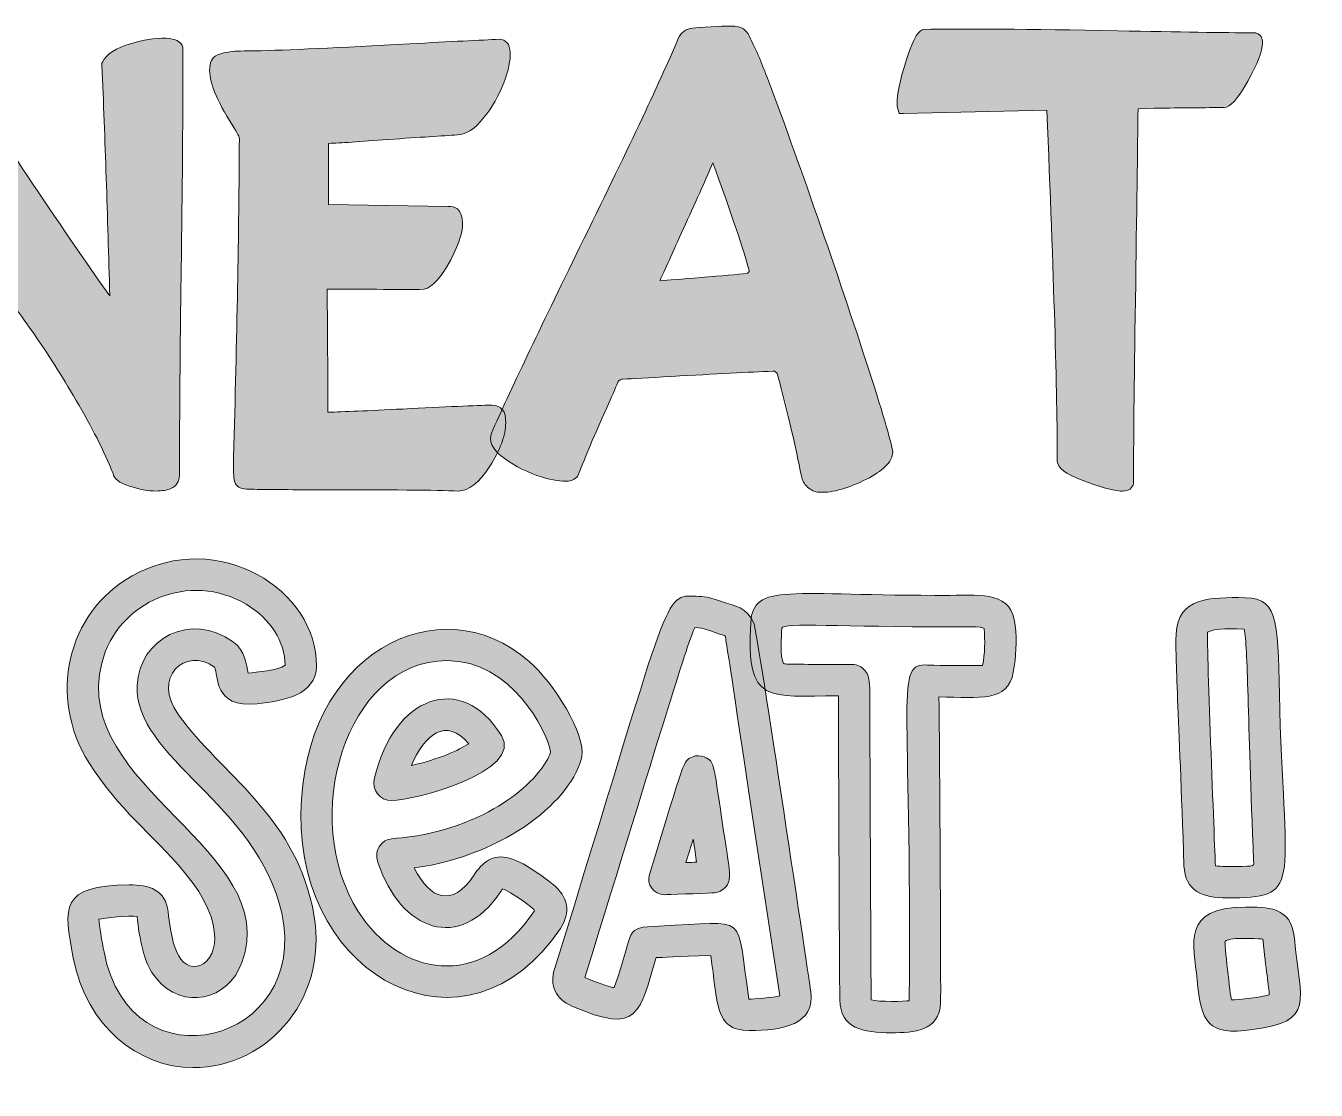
# Model space of a CAD drawing. Header units: inches. Extents: x 109 to 970, y -981 to -100.
# Drawn here: x 715.5 to 962.8, y -981.2 to -777.1 of the extents above; entities that cross this region are included whole.
import ezdxf

# ---------------------------------------------------------------- set-up
doc = ezdxf.new("R2010")
doc.units = ezdxf.units.IN
doc.header["$MEASUREMENT"] = 0
doc.layers.add('Layer 1', color=7, linetype='Continuous')

# ---------------------------------------------------------------- blocks, each defined once
blk = doc.blocks.new('block 3')
at = {"layer": 'Layer 1', "true_color": 0xffffff}
h = blk.add_hatch(color=7, dxfattribs=at)
h.dxf.hatch_style = 2
edge = h.paths.add_edge_path()
edge.add_spline(control_points=[(770.43, -945.95), (774.24, -963.06), (762.16, -976.83), (747.54, -976.83), (737.14, -976.83), (727.09, -968.94), (724.61, -955.76), (722.78, -946.05), (721.98, -941.96), (735.32, -941.79), (739.14, -941.74), (742.32, -942.78), (742.8, -946.98), (743.22, -950.73), (744.06, -958.12), (748.37, -957.38), (752.03, -956.75), (754.44, -949.56), (745.96, -939.43), (739.47, -931.67), (733.48, -927.65), (727.61, -918.35), (719.75, -905.88), (723.3, -889.63), (735.92, -882.56), (752.5, -873.28), (771.44, -885.4), (771.22, -899.91), (771.13, -905.46), (764.81, -906.55), (759.84, -907.08), (751.34, -907.98), (752.5, -901.54), (751.7, -900.08), (746.03, -896.01), (739.59, -902.08), (744.78, -909.22), (753.29, -920.9), (766.44, -928.01), (770.43, -945.95)], knot_values=[0, 0, 0, 0, 1, 1, 1, 2, 2, 2, 3, 3, 3, 4, 4, 4, 5, 5, 5, 6, 6, 6, 7, 7, 7, 8, 8, 8, 9, 9, 9, 10, 10, 10, 11, 11, 11, 12, 12, 12, 13, 13, 13, 13], degree=3, periodic=1)
edge = h.paths.add_edge_path()
edge.add_spline(control_points=[(764.56, -947.25), (759.88, -926.23), (736.28, -917.51), (736.85, -903.56), (737.21, -894.65), (747.14, -889.32), (755.29, -895.25), (757.63, -896.95), (757.78, -899.68), (758.1, -901.22), (759.64, -901.03), (763.98, -900.72), (765.2, -899.7), (765.22, -895.25), (762.37, -890.78), (757.73, -888.01), (747.08, -881.66), (733.13, -887.22), (730.06, -899.31), (724.05, -922.95), (764.82, -935.19), (756.94, -956.65), (754.25, -963.98), (745.62, -965.91), (740.54, -959.77), (738.06, -956.77), (737.32, -952.06), (736.84, -947.84), (735.37, -947.67), (730.47, -948.13), (729.54, -948.38), (729.52, -949.54), (730.15, -952.69), (730.52, -954.65), (735.51, -981.16), (770.09, -972.13), (764.56, -947.25)], knot_values=[0, 0, 0, 0, 1, 1, 1, 2, 2, 2, 3, 3, 3, 4, 4, 4, 5, 5, 5, 6, 6, 6, 7, 7, 7, 8, 8, 8, 9, 9, 9, 10, 10, 10, 11, 11, 11, 12, 12, 12, 12], degree=3, periodic=1)
h = blk.add_hatch(color=7, dxfattribs=at)
h.dxf.hatch_style = 2
edge = h.paths.add_edge_path()
edge.add_spline(control_points=[(789.94, -938.56), (792.97, -944.6), (797.23, -946.15), (801.29, -940.07), (803.04, -937.43), (804.91, -935.83), (808.2, -936.67), (811.27, -937.45), (816.5, -941.67), (816.55, -941.71), (819.45, -944.08), (819.97, -947.15), (817.97, -950.13), (800.04, -976.85), (767.67, -959.81), (768.25, -928.15), (768.43, -897.7), (794.65, -883.83), (811.99, -898.99), (816.7, -903.09), (822.89, -913.01), (822.03, -917.24), (820.43, -925.09), (807.89, -936.04), (789.94, -938.56)], knot_values=[0, 0, 0, 0, 1, 1, 1, 2, 2, 2, 3, 3, 3, 4, 4, 4, 5, 5, 5, 6, 6, 6, 7, 7, 7, 8, 8, 8, 8], degree=3, periodic=1)
edge = h.paths.add_edge_path()
edge.add_spline(control_points=[(816.07, -916.3), (815.36, -912.24), (808.54, -898.81), (796.21, -898.81), (776.69, -898.81), (767.92, -929.24), (779.21, -946.88), (787.07, -959.16), (802.46, -962.46), (812.97, -946.78), (813.26, -946.36), (808.09, -942.99), (806.87, -942.55), (806.74, -942.72), (806.6, -942.95), (806.48, -943.12), (798.79, -954.76), (787.31, -950.72), (783, -937.42), (782.86, -936.99), (782.43, -935.66), (783.31, -934.36), (784.55, -932.52), (786.01, -933.16), (790.5, -932.39), (799.58, -930.83), (805.71, -927.25), (809.26, -924.53), (813.81, -921.04), (815.64, -917.83), (816.07, -916.3)], knot_values=[0, 0, 0, 0, 1, 1, 1, 2, 2, 2, 3, 3, 3, 4, 4, 4, 5, 5, 5, 6, 6, 6, 7, 7, 7, 8, 8, 8, 9, 9, 9, 10, 10, 10, 10], degree=3, periodic=1)
edge = h.paths.add_edge_path()
edge.add_spline(control_points=[(806.66, -913.17), (810.99, -920.09), (789.94, -925.62), (785.6, -925.62), (783.42, -925.62), (781.75, -923.74), (782.34, -921.28), (786.02, -905.73), (798.85, -900.71), (806.66, -913.17)], knot_values=[0, 0, 0, 0, 1, 1, 1, 2, 2, 2, 3, 3, 3, 3], degree=3, periodic=1)
edge = h.paths.add_edge_path()
edge.add_spline(control_points=[(800.39, -914.75), (796.07, -909.53), (791.86, -913.08), (789.41, -918.91), (794.68, -917.75), (798.55, -915.95), (800.39, -914.75)], knot_values=[0, 0, 0, 0, 1, 1, 1, 2, 2, 2, 2], degree=3, periodic=1)
h = blk.add_hatch(color=7, dxfattribs=at)
h.dxf.hatch_style = 2
edge = h.paths.add_edge_path()
edge.add_spline(control_points=[(904.73, -901.05), (903.66, -906.77), (898.46, -905.92), (890.48, -905.76), (890.71, -924.23), (890.86, -963.01), (890.8, -964.42), (890.56, -969.85), (885.66, -970.14), (881.37, -970.14), (875.87, -970.14), (871.6, -969.35), (871.49, -963.79), (871.42, -960.13), (871.22, -910.01), (871.22, -905.55), (857.9, -905.54), (853.42, -907.5), (854.43, -891.53), (854.92, -883.77), (861.53, -886.41), (892.55, -886.31), (899.06, -886.29), (904.45, -885.6), (905.1, -892.05), (905.41, -895.06), (905.28, -898.09), (904.73, -901.05)], knot_values=[0, 0, 0, 0, 1, 1, 1, 2, 2, 2, 3, 3, 3, 4, 4, 4, 5, 5, 5, 6, 6, 6, 7, 7, 7, 8, 8, 8, 9, 9, 9, 9], degree=3, periodic=1)
edge = h.paths.add_edge_path()
edge.add_spline(control_points=[(899.12, -892.65), (899.08, -892.22), (894.88, -892.32), (892.57, -892.33), (872.14, -892.39), (860.46, -891.44), (860.38, -892.61), (860.28, -894.14), (859.98, -898.05), (860.72, -899.4), (861.53, -899.54), (864.04, -899.53), (873.52, -899.54), (874.53, -899.53), (875.38, -899.77), (876.11, -900.49), (877.54, -901.9), (877.16, -902.84), (877.25, -912.71), (877.27, -914.88), (877.44, -962.67), (877.51, -963.86), (878.87, -964.23), (884.05, -964.16), (884.79, -964), (885.28, -904.67), (881.92, -899.29), (888.32, -899.67), (891.45, -899.83), (895.39, -899.74), (898.85, -899.77), (899.27, -897.43), (899.36, -895.03), (899.12, -892.65)], knot_values=[0, 0, 0, 0, 1, 1, 1, 2, 2, 2, 3, 3, 3, 4, 4, 4, 5, 5, 5, 6, 6, 6, 7, 7, 7, 8, 8, 8, 9, 9, 9, 10, 10, 10, 11, 11, 11, 11], degree=3, periodic=1)
h = blk.add_hatch(color=7, dxfattribs=at)
h.dxf.hatch_style = 2
edge = h.paths.add_edge_path()
edge.add_spline(control_points=[(854.09, -969.73), (847.5, -969.73), (848.11, -964.41), (846.76, -955.33), (840.14, -955.58), (837.55, -955.7), (836.31, -955.75), (833.09, -966.21), (833.19, -970.74), (820.13, -965.02), (817.05, -963.67), (815.84, -961.09), (816.82, -957.95), (838.49, -888.34), (837.54, -886.08), (843.38, -886.46), (845.1, -886.57), (845.52, -886.29), (848.79, -887.49), (851.41, -888.45), (853.75, -888.39), (855.05, -891.79), (855.73, -893.58), (865.91, -962.18), (865.92, -962.22), (866.85, -968.53), (860.61, -969.73), (854.09, -969.73)], knot_values=[0, 0, 0, 0, 1, 1, 1, 2, 2, 2, 3, 3, 3, 4, 4, 4, 5, 5, 5, 6, 6, 6, 7, 7, 7, 8, 8, 8, 9, 9, 9, 9], degree=3, periodic=1)
edge = h.paths.add_edge_path()
edge.add_spline(control_points=[(859.97, -963.08), (848.74, -888.77), (849.71, -894.69), (849.45, -893.99), (846.49, -893.28), (845.79, -892.46), (843.72, -892.49), (841.92, -896.26), (836.98, -913.44), (822.63, -959.54), (826.08, -961.05), (827.59, -961.41), (828.23, -961.48), (832.37, -950.08), (829.88, -950.02), (836.8, -949.71), (854.46, -948.93), (851.49, -946.71), (854.07, -963.71), (854.77, -963.72), (858.96, -963.39), (859.97, -963.08)], knot_values=[0, 0, 0, 0, 1, 1, 1, 2, 2, 2, 3, 3, 3, 4, 4, 4, 5, 5, 5, 6, 6, 6, 7, 7, 7, 7], degree=3, periodic=1)
edge = h.paths.add_edge_path()
edge.add_spline(control_points=[(849.23, -931.48), (850.48, -939.51), (850.86, -940.84), (849.52, -942.3), (849.14, -942.71), (848.32, -943.38), (846.98, -943.32), (845.15, -943.45), (838.15, -943.68), (837.87, -943.68), (835.85, -943.68), (834.4, -941.72), (835, -939.78), (841.93, -917.52), (841.36, -917.97), (843.32, -917.24), (844.04, -916.98), (844.82, -916.99), (845.53, -917.28), (847.69, -918.14), (847.29, -919.06), (849.23, -931.48)], knot_values=[0, 0, 0, 0, 1, 1, 1, 2, 2, 2, 3, 3, 3, 4, 4, 4, 5, 5, 5, 6, 6, 6, 7, 7, 7, 7], degree=3, periodic=1)
edge = h.paths.add_edge_path()
edge.add_spline(control_points=[(844.06, -937.44), (843.9, -936.33), (843.67, -934.86), (843.39, -933.06), (842.98, -934.4), (842.51, -935.88), (842, -937.52), (842.7, -937.5), (843.41, -937.47), (844.06, -937.44)], knot_values=[0, 0, 0, 0, 1, 1, 1, 2, 2, 2, 3, 3, 3, 3], degree=3, periodic=1)
h = blk.add_hatch(color=7, dxfattribs=at)
h.dxf.hatch_style = 2
edge = h.paths.add_edge_path()
edge.add_spline(control_points=[(945.62, -944.3), (941.11, -944.3), (937.6, -943.06), (937.43, -938.13), (936.42, -908.21), (935.72, -897.92), (935.92, -893.68), (936.26, -886.71), (942.38, -886.66), (949.15, -886.75), (955.98, -886.86), (955.32, -892.08), (955.79, -908.23), (956.81, -942.6), (960.11, -944.3), (945.62, -944.3)], knot_values=[0, 0, 0, 0, 1, 1, 1, 2, 2, 2, 3, 3, 3, 4, 4, 4, 5, 5, 5, 5], degree=3, periodic=1)
edge = h.paths.add_edge_path()
edge.add_spline(control_points=[(950.56, -969.54), (941.91, -970.74), (940.73, -968.25), (939.95, -959.98), (939.3, -953.16), (936.83, -946.1), (949.19, -946.07), (953.04, -946.06), (958.05, -945.82), (958.59, -951.99), (959.68, -964.39), (962.76, -967.85), (950.56, -969.54)], knot_values=[0, 0, 0, 0, 1, 1, 1, 2, 2, 2, 3, 3, 3, 4, 4, 4, 4], degree=3, periodic=1)
edge = h.paths.add_edge_path()
edge.add_spline(control_points=[(943.46, -938.13), (944.35, -938.35), (946.72, -938.26), (947.13, -938.26), (951.3, -938.26), (950.83, -938.25), (950.78, -937.13), (949.61, -909.01), (949.67, -896.31), (948.99, -892.76), (944.77, -892.69), (943.21, -892.71), (941.96, -893.38), (941.73, -895.55), (943.45, -938.11), (943.46, -938.13)], knot_values=[0, 0, 0, 0, 1, 1, 1, 2, 2, 2, 3, 3, 3, 4, 4, 4, 5, 5, 5, 5], degree=3, periodic=1)
edge = h.paths.add_edge_path()
edge.add_spline(control_points=[(953.76, -962.87), (953.78, -961.41), (953.06, -957.79), (952.6, -952.51), (952.56, -952.09), (953.02, -952.09), (948.01, -952.09), (946.18, -952.09), (945.43, -952.48), (945.3, -952.63), (945.16, -952.79), (946.28, -963.06), (946.53, -963.84), (947.77, -963.95), (952.69, -963.22), (953.76, -962.87)], knot_values=[0, 0, 0, 0, 1, 1, 1, 2, 2, 2, 3, 3, 3, 4, 4, 4, 5, 5, 5, 5], degree=3, periodic=1)
at = {"layer": 'Layer 1', "lineweight": 0}
for points, knots in [([(770.43, -945.95), (774.24, -963.06), (762.16, -976.83), (747.54, -976.83), (737.14, -976.83), (727.09, -968.94), (724.61, -955.76), (722.78, -946.05), (721.98, -941.96), (735.32, -941.79), (739.14, -941.74), (742.32, -942.78), (742.8, -946.98), (743.22, -950.73), (744.06, -958.12), (748.37, -957.38), (752.03, -956.75), (754.44, -949.56), (745.96, -939.43), (739.47, -931.67), (733.48, -927.65), (727.61, -918.35), (719.75, -905.88), (723.3, -889.63), (735.92, -882.56), (752.5, -873.28), (771.44, -885.4), (771.22, -899.91), (771.13, -905.46), (764.81, -906.55), (759.84, -907.08), (751.34, -907.98), (752.5, -901.54), (751.7, -900.08), (746.03, -896.01), (739.59, -902.08), (744.78, -909.22), (753.29, -920.9), (766.44, -928.01), (770.43, -945.95)], [0, 0, 0, 0, 1, 1, 1, 2, 2, 2, 3, 3, 3, 4, 4, 4, 5, 5, 5, 6, 6, 6, 7, 7, 7, 8, 8, 8, 9, 9, 9, 10, 10, 10, 11, 11, 11, 12, 12, 12, 13, 13, 13, 13]), ([(764.56, -947.25), (759.88, -926.23), (736.28, -917.51), (736.85, -903.56), (737.21, -894.65), (747.14, -889.32), (755.29, -895.25), (757.63, -896.95), (757.78, -899.68), (758.1, -901.22), (759.64, -901.03), (763.98, -900.72), (765.2, -899.7), (765.22, -895.25), (762.37, -890.78), (757.73, -888.01), (747.08, -881.66), (733.13, -887.22), (730.06, -899.31), (724.05, -922.95), (764.82, -935.19), (756.94, -956.65), (754.25, -963.98), (745.62, -965.91), (740.54, -959.77), (738.06, -956.77), (737.32, -952.06), (736.84, -947.84), (735.37, -947.67), (730.47, -948.13), (729.54, -948.38), (729.52, -949.54), (730.15, -952.69), (730.52, -954.65), (735.51, -981.16), (770.09, -972.13), (764.56, -947.25)], [0, 0, 0, 0, 1, 1, 1, 2, 2, 2, 3, 3, 3, 4, 4, 4, 5, 5, 5, 6, 6, 6, 7, 7, 7, 8, 8, 8, 9, 9, 9, 10, 10, 10, 11, 11, 11, 12, 12, 12, 12]), ([(789.94, -938.56), (792.97, -944.6), (797.23, -946.15), (801.29, -940.07), (803.04, -937.43), (804.91, -935.83), (808.2, -936.67), (811.27, -937.45), (816.5, -941.67), (816.55, -941.71), (819.45, -944.08), (819.97, -947.15), (817.97, -950.13), (800.04, -976.85), (767.67, -959.81), (768.25, -928.15), (768.43, -897.7), (794.65, -883.83), (811.99, -898.99), (816.7, -903.09), (822.89, -913.01), (822.03, -917.24), (820.43, -925.09), (807.89, -936.04), (789.94, -938.56)], [0, 0, 0, 0, 1, 1, 1, 2, 2, 2, 3, 3, 3, 4, 4, 4, 5, 5, 5, 6, 6, 6, 7, 7, 7, 8, 8, 8, 8]), ([(904.73, -901.05), (903.66, -906.77), (898.46, -905.92), (890.48, -905.76), (890.71, -924.23), (890.86, -963.01), (890.8, -964.42), (890.56, -969.85), (885.66, -970.14), (881.37, -970.14), (875.87, -970.14), (871.6, -969.35), (871.49, -963.79), (871.42, -960.13), (871.22, -910.01), (871.22, -905.55), (857.9, -905.54), (853.42, -907.5), (854.43, -891.53), (854.92, -883.77), (861.53, -886.41), (892.55, -886.31), (899.06, -886.29), (904.45, -885.6), (905.1, -892.05), (905.41, -895.06), (905.28, -898.09), (904.73, -901.05)], [0, 0, 0, 0, 1, 1, 1, 2, 2, 2, 3, 3, 3, 4, 4, 4, 5, 5, 5, 6, 6, 6, 7, 7, 7, 8, 8, 8, 9, 9, 9, 9]), ([(854.09, -969.73), (847.5, -969.73), (848.11, -964.41), (846.76, -955.33), (840.14, -955.58), (837.55, -955.7), (836.31, -955.75), (833.09, -966.21), (833.19, -970.74), (820.13, -965.02), (817.05, -963.67), (815.84, -961.09), (816.82, -957.95), (838.49, -888.34), (837.54, -886.08), (843.38, -886.46), (845.1, -886.57), (845.52, -886.29), (848.79, -887.49), (851.41, -888.45), (853.75, -888.39), (855.05, -891.79), (855.73, -893.58), (865.91, -962.18), (865.92, -962.22), (866.85, -968.53), (860.61, -969.73), (854.09, -969.73)], [0, 0, 0, 0, 1, 1, 1, 2, 2, 2, 3, 3, 3, 4, 4, 4, 5, 5, 5, 6, 6, 6, 7, 7, 7, 8, 8, 8, 9, 9, 9, 9]), ([(945.62, -944.3), (941.11, -944.3), (937.6, -943.06), (937.43, -938.13), (936.42, -908.21), (935.72, -897.92), (935.92, -893.68), (936.26, -886.71), (942.38, -886.66), (949.15, -886.75), (955.98, -886.86), (955.32, -892.08), (955.79, -908.23), (956.81, -942.6), (960.11, -944.3), (945.62, -944.3)], [0, 0, 0, 0, 1, 1, 1, 2, 2, 2, 3, 3, 3, 4, 4, 4, 5, 5, 5, 5]), ([(859.97, -963.08), (848.74, -888.77), (849.71, -894.69), (849.45, -893.99), (846.49, -893.28), (845.79, -892.46), (843.72, -892.49), (841.92, -896.26), (836.98, -913.44), (822.63, -959.54), (826.08, -961.05), (827.59, -961.41), (828.23, -961.48), (832.37, -950.08), (829.88, -950.02), (836.8, -949.71), (854.46, -948.93), (851.49, -946.71), (854.07, -963.71), (854.77, -963.72), (858.96, -963.39), (859.97, -963.08)], [0, 0, 0, 0, 1, 1, 1, 2, 2, 2, 3, 3, 3, 4, 4, 4, 5, 5, 5, 6, 6, 6, 7, 7, 7, 7]), ([(899.12, -892.65), (899.08, -892.22), (894.88, -892.32), (892.57, -892.33), (872.14, -892.39), (860.46, -891.44), (860.38, -892.61), (860.28, -894.14), (859.98, -898.05), (860.72, -899.4), (861.53, -899.54), (864.04, -899.53), (873.52, -899.54), (874.53, -899.53), (875.38, -899.77), (876.11, -900.49), (877.54, -901.9), (877.16, -902.84), (877.25, -912.71), (877.27, -914.88), (877.44, -962.67), (877.51, -963.86), (878.87, -964.23), (884.05, -964.16), (884.79, -964), (885.28, -904.67), (881.92, -899.29), (888.32, -899.67), (891.45, -899.83), (895.39, -899.74), (898.85, -899.77), (899.27, -897.43), (899.36, -895.03), (899.12, -892.65)], [0, 0, 0, 0, 1, 1, 1, 2, 2, 2, 3, 3, 3, 4, 4, 4, 5, 5, 5, 6, 6, 6, 7, 7, 7, 8, 8, 8, 9, 9, 9, 10, 10, 10, 11, 11, 11, 11]), ([(943.46, -938.13), (944.35, -938.35), (946.72, -938.26), (947.13, -938.26), (951.3, -938.26), (950.83, -938.25), (950.78, -937.13), (949.61, -909.01), (949.67, -896.31), (948.99, -892.76), (944.77, -892.69), (943.21, -892.71), (941.96, -893.38), (941.73, -895.55), (943.45, -938.11), (943.46, -938.13)], [0, 0, 0, 0, 1, 1, 1, 2, 2, 2, 3, 3, 3, 4, 4, 4, 5, 5, 5, 5]), ([(816.07, -916.3), (815.36, -912.24), (808.54, -898.81), (796.21, -898.81), (776.69, -898.81), (767.92, -929.24), (779.21, -946.88), (787.07, -959.16), (802.46, -962.46), (812.97, -946.78), (813.26, -946.36), (808.09, -942.99), (806.87, -942.55), (806.74, -942.72), (806.6, -942.95), (806.48, -943.12), (798.79, -954.76), (787.31, -950.72), (783, -937.42), (782.86, -936.99), (782.43, -935.66), (783.31, -934.36), (784.55, -932.52), (786.01, -933.16), (790.5, -932.39), (799.58, -930.83), (805.71, -927.25), (809.26, -924.53), (813.81, -921.04), (815.64, -917.83), (816.07, -916.3)], [0, 0, 0, 0, 1, 1, 1, 2, 2, 2, 3, 3, 3, 4, 4, 4, 5, 5, 5, 6, 6, 6, 7, 7, 7, 8, 8, 8, 9, 9, 9, 10, 10, 10, 10]), ([(806.66, -913.17), (810.99, -920.09), (789.94, -925.62), (785.6, -925.62), (783.42, -925.62), (781.75, -923.74), (782.34, -921.28), (786.02, -905.73), (798.85, -900.71), (806.66, -913.17)], [0, 0, 0, 0, 1, 1, 1, 2, 2, 2, 3, 3, 3, 3]), ([(800.39, -914.75), (796.07, -909.53), (791.86, -913.08), (789.41, -918.91), (794.68, -917.75), (798.55, -915.95), (800.39, -914.75)], [0, 0, 0, 0, 1, 1, 1, 2, 2, 2, 2]), ([(849.23, -931.48), (850.48, -939.51), (850.86, -940.84), (849.52, -942.3), (849.14, -942.71), (848.32, -943.38), (846.98, -943.32), (845.15, -943.45), (838.15, -943.68), (837.87, -943.68), (835.85, -943.68), (834.4, -941.72), (835, -939.78), (841.93, -917.52), (841.36, -917.97), (843.32, -917.24), (844.04, -916.98), (844.82, -916.99), (845.53, -917.28), (847.69, -918.14), (847.29, -919.06), (849.23, -931.48)], [0, 0, 0, 0, 1, 1, 1, 2, 2, 2, 3, 3, 3, 4, 4, 4, 5, 5, 5, 6, 6, 6, 7, 7, 7, 7]), ([(844.06, -937.44), (843.9, -936.33), (843.67, -934.86), (843.39, -933.06), (842.98, -934.4), (842.51, -935.88), (842, -937.52), (842.7, -937.5), (843.41, -937.47), (844.06, -937.44)], [0, 0, 0, 0, 1, 1, 1, 2, 2, 2, 3, 3, 3, 3]), ([(950.56, -969.54), (941.91, -970.74), (940.73, -968.25), (939.95, -959.98), (939.3, -953.16), (936.83, -946.1), (949.19, -946.07), (953.04, -946.06), (958.05, -945.82), (958.59, -951.99), (959.68, -964.39), (962.76, -967.85), (950.56, -969.54)], [0, 0, 0, 0, 1, 1, 1, 2, 2, 2, 3, 3, 3, 4, 4, 4, 4]), ([(953.76, -962.87), (953.78, -961.41), (953.06, -957.79), (952.6, -952.51), (952.56, -952.09), (953.02, -952.09), (948.01, -952.09), (946.18, -952.09), (945.43, -952.48), (945.3, -952.63), (945.16, -952.79), (946.28, -963.06), (946.53, -963.84), (947.77, -963.95), (952.69, -963.22), (953.76, -962.87)], [0, 0, 0, 0, 1, 1, 1, 2, 2, 2, 3, 3, 3, 4, 4, 4, 5, 5, 5, 5])]:
    blk.add_open_spline(points, degree=3, knots=knots, dxfattribs=at)
blk = doc.blocks.new('block 9')
at = {"layer": 'Layer 1', "true_color": 0xffffff}
h = blk.add_hatch(color=7, dxfattribs=at)
h.dxf.hatch_style = 2
edge = h.paths.add_edge_path()
edge.add_spline(control_points=[(857.63, -787.2), (859.55, -792.19), (862.29, -799.78), (865.87, -809.97), (869.45, -820.16), (872.81, -830.1), (875.98, -839.79), (879.14, -849.48), (881.01, -855.7), (881.59, -858.45), (881.76, -859.36), (881.38, -860.32), (880.47, -861.32), (879.72, -862.15), (878.62, -862.96), (877.16, -863.75), (875.7, -864.54), (874.15, -865.21), (872.48, -865.75), (870.82, -866.29), (869.4, -866.56), (868.24, -866.56), (867.99, -866.56), (867.74, -866.56), (867.49, -866.56), (866.66, -866.47), (865.93, -866.14), (865.31, -865.56), (864.68, -864.98), (864.29, -864.27), (864.12, -863.44), (863.04, -857.87), (861.54, -851.46), (859.63, -844.22), (859.46, -843.56), (859.13, -843.27), (858.63, -843.35), (854.22, -843.52), (847.78, -843.85), (839.29, -844.35), (834.8, -844.6), (831.68, -844.77), (829.93, -844.85), (829.52, -844.85), (829.19, -845.06), (828.94, -845.47), (828.44, -846.72), (827.73, -848.34), (826.82, -850.34), (824.48, -855.58), (822.7, -859.82), (821.45, -863.06), (820.78, -864.81), (818.12, -864.89), (813.46, -863.31), (810.72, -862.32), (808.45, -861.09), (806.66, -859.63), (804.88, -858.18), (804.23, -856.7), (804.73, -855.2), (808.22, -847.39), (813.88, -835.49), (821.7, -819.52), (830.51, -801.63), (836.8, -788.32), (840.54, -779.59), (841.12, -778.34), (842.04, -777.68), (843.28, -777.59), (846.7, -777.26), (849.4, -777.14), (851.4, -777.22), (852.64, -777.3), (853.56, -777.93), (854.14, -779.09), (855.55, -782), (856.72, -784.71), (857.63, -787.2)], knot_values=[0, 0, 0, 0, 1, 1, 1, 2, 2, 2, 3, 3, 3, 4, 4, 4, 5, 5, 5, 6, 6, 6, 7, 7, 7, 8, 8, 8, 9, 9, 9, 10, 10, 10, 11, 11, 11, 12, 12, 12, 13, 13, 13, 14, 14, 14, 15, 15, 15, 16, 16, 16, 17, 17, 17, 18, 18, 18, 19, 19, 19, 20, 20, 20, 21, 21, 21, 22, 22, 22, 23, 23, 23, 24, 24, 24, 25, 25, 25, 26, 26, 26, 26], degree=3, periodic=1)
edge = h.paths.add_edge_path()
edge.add_spline(control_points=[(854.02, -824.38), (854.1, -824.3), (854.14, -824.18), (854.14, -824.01), (852.48, -818.35), (850.15, -811.49), (847.15, -803.42), (845.91, -806.33), (844.16, -810.24), (841.91, -815.15), (839.83, -819.81), (838.21, -823.39), (837.05, -825.88), (837.05, -825.88), (837.05, -826.01), (837.05, -826.01), (838.54, -825.92), (841.16, -825.71), (844.91, -825.38), (848.9, -825.05), (851.85, -824.8), (853.77, -824.63), (853.85, -824.55), (853.93, -824.47), (854.02, -824.38)], knot_values=[0, 0, 0, 0, 1, 1, 1, 2, 2, 2, 3, 3, 3, 4, 4, 4, 5, 5, 5, 6, 6, 6, 7, 7, 7, 8, 8, 8, 8], degree=3, periodic=1)
h = blk.add_hatch(color=7, dxfattribs=at)
h.dxf.hatch_style = 2
edge = h.paths.add_edge_path()
edge.add_spline(control_points=[(952.21, -779.22), (952.38, -779.55), (952.46, -779.96), (952.46, -780.46), (952.46, -781.96), (951.53, -784.39), (949.65, -787.76), (947.78, -791.13), (946.26, -792.82), (945.1, -792.82), (941.61, -792.82), (937.16, -792.86), (931.75, -792.94), (931.75, -792.94), (928.63, -793.07), (928.63, -793.07), (928.55, -800.3), (928.38, -812.53), (928.13, -829.75), (927.88, -846.14), (927.76, -857.82), (927.76, -864.81), (927.59, -865.81), (926.88, -866.31), (925.64, -866.31), (925.47, -866.31), (925.34, -866.31), (925.26, -866.31), (923.51, -866.14), (921.06, -865.46), (917.9, -864.25), (914.74, -863.04), (913.16, -861.82), (913.16, -860.57), (913.16, -847.68), (912.49, -825.26), (911.16, -793.32), (911.16, -793.32), (883.71, -793.94), (883.71, -793.94), (883.71, -793.94), (882.84, -793.94), (882.84, -793.94), (882.84, -793.94), (882.59, -793.07), (882.59, -793.07), (882.26, -791.99), (882.53, -789.8), (883.4, -786.52), (884.27, -783.23), (885.13, -780.84), (885.96, -779.34), (886.46, -778.51), (886.96, -778.01), (887.45, -777.84), (895.11, -777.68), (907.54, -777.76), (924.76, -778.09), (936.66, -778.34), (945.31, -778.47), (950.72, -778.47), (951.38, -778.47), (951.88, -778.72), (952.21, -779.22)], knot_values=[0, 0, 0, 0, 1, 1, 1, 2, 2, 2, 3, 3, 3, 4, 4, 4, 5, 5, 5, 6, 6, 6, 7, 7, 7, 8, 8, 8, 9, 9, 9, 10, 10, 10, 11, 11, 11, 12, 12, 12, 13, 13, 13, 14, 14, 14, 15, 15, 15, 16, 16, 16, 17, 17, 17, 18, 18, 18, 19, 19, 19, 20, 20, 20, 21, 21, 21, 21], degree=3, periodic=1)
h = blk.add_hatch(color=7, dxfattribs=at)
h.dxf.hatch_style = 2
edge = h.paths.add_edge_path()
edge.add_spline(control_points=[(745.59, -781.46), (745.67, -791.19), (745.55, -807.21), (745.21, -829.5), (745.05, -845.06), (744.96, -856.33), (744.96, -863.31), (744.96, -864.48), (744.42, -865.31), (743.34, -865.81), (742.59, -866.14), (741.64, -866.31), (740.47, -866.31), (738.97, -866.31), (737.27, -866), (735.36, -865.37), (733.44, -864.75), (732.4, -863.94), (732.24, -862.94), (730.49, -858.61), (728.14, -853.96), (725.19, -848.96), (722.23, -843.97), (719.68, -839.92), (717.51, -836.8), (715.35, -833.68), (712.27, -829.38), (708.28, -823.88), (706.03, -820.89), (704.25, -818.48), (702.92, -816.65), (703.08, -823.97), (703.12, -834.78), (703.04, -849.09), (702.96, -855.16), (702.92, -859.94), (702.92, -863.44), (702.92, -863.44), (702.92, -864.19), (702.92, -864.19), (702.92, -864.19), (702.29, -864.69), (702.29, -864.69), (701.04, -865.52), (697.09, -864.27), (690.44, -860.94), (690.44, -860.94), (689.81, -860.69), (689.81, -860.69), (689.81, -860.69), (689.81, -859.94), (689.81, -859.94), (689.81, -846.47), (688.98, -821.06), (687.32, -783.71), (687.15, -782.21), (687.61, -781.05), (688.69, -780.21), (689.94, -779.38), (691.42, -778.99), (693.12, -779.03), (694.82, -779.07), (696.47, -779.42), (698.05, -780.09), (700.05, -780.92), (701.17, -781.96), (701.42, -783.21), (707.41, -793.44), (717.02, -808.04), (730.24, -827), (730.24, -827), (731.61, -828.88), (731.61, -828.88), (731.2, -813.57), (730.7, -798.85), (730.12, -784.71), (730.12, -784.71), (730.12, -784.33), (730.12, -784.33), (730.12, -784.33), (730.24, -784.08), (730.24, -784.08), (730.91, -782.58), (732.76, -781.4), (735.79, -780.53), (738.83, -779.65), (741.26, -779.34), (743.09, -779.59), (744.51, -779.76), (745.34, -780.3), (745.59, -781.21), (745.59, -781.21), (745.59, -781.46), (745.59, -781.46)], knot_values=[0, 0, 0, 0, 1, 1, 1, 2, 2, 2, 3, 3, 3, 4, 4, 4, 5, 5, 5, 6, 6, 6, 7, 7, 7, 8, 8, 8, 9, 9, 9, 10, 10, 10, 11, 11, 11, 12, 12, 12, 13, 13, 13, 14, 14, 14, 15, 15, 15, 16, 16, 16, 17, 17, 17, 18, 18, 18, 19, 19, 19, 20, 20, 20, 21, 21, 21, 22, 22, 22, 23, 23, 23, 24, 24, 24, 25, 25, 25, 26, 26, 26, 27, 27, 27, 28, 28, 28, 29, 29, 29, 30, 30, 30, 31, 31, 31, 31], degree=3, periodic=1)
h = blk.add_hatch(color=7, dxfattribs=at)
h.dxf.hatch_style = 2
edge = h.paths.add_edge_path()
edge.add_spline(control_points=[(804.85, -849.84), (806.68, -849.92), (807.56, -851.04), (807.47, -853.21), (807.47, -855.62), (806.46, -858.41), (804.42, -861.57), (802.38, -864.73), (800.36, -866.31), (798.37, -866.31), (794.21, -866.14), (785.22, -866.06), (771.41, -866.06), (764.51, -866.06), (759.98, -866.02), (757.82, -865.93), (756.57, -865.85), (755.82, -865.41), (755.57, -864.62), (755.32, -863.83), (755.24, -862.23), (755.32, -859.82), (755.98, -837.03), (756.36, -816.65), (756.44, -798.68), (756.44, -798.35), (755.82, -797.23), (754.57, -795.31), (751.66, -790.57), (750.41, -787.04), (750.83, -784.71), (750.91, -784.04), (751.16, -783.52), (751.58, -783.15), (751.99, -782.77), (752.62, -782.5), (753.45, -782.34), (754.28, -782.17), (754.98, -782.07), (755.57, -782.02), (756.15, -781.98), (757.02, -781.96), (758.19, -781.96), (758.19, -781.96), (759.44, -781.96), (759.44, -781.96), (765.51, -781.8), (775.41, -781.34), (789.13, -780.59), (797.03, -780.17), (802.73, -779.88), (806.23, -779.71), (807.56, -779.8), (808.26, -780.63), (808.35, -782.21), (808.43, -783.71), (808.01, -785.66), (807.1, -788.07), (806.18, -790.49), (804.89, -792.73), (803.23, -794.81), (801.57, -796.89), (799.9, -797.97), (798.24, -798.06), (795.41, -798.22), (791, -798.51), (785.02, -798.93), (779.53, -799.35), (775.7, -799.6), (773.54, -799.68), (773.54, -799.68), (773.54, -811.41), (773.54, -811.41), (773.54, -811.41), (796.37, -811.78), (796.37, -811.78), (797.95, -811.62), (798.86, -812.41), (799.11, -814.15), (799.45, -816.07), (798.72, -818.69), (796.93, -822.01), (795.14, -825.34), (793.46, -827.21), (791.88, -827.63), (789.38, -827.71), (786.34, -827.71), (782.77, -827.63), (778.61, -827.63), (775.45, -827.63), (773.29, -827.63), (773.29, -831.54), (773.31, -835.47), (773.35, -839.42), (773.39, -843.37), (773.41, -847.3), (773.41, -851.21), (776.32, -851.13), (781.1, -850.92), (787.76, -850.59), (795.99, -850.17), (801.69, -849.92), (804.85, -849.84)], knot_values=[0, 0, 0, 0, 1, 1, 1, 2, 2, 2, 3, 3, 3, 4, 4, 4, 5, 5, 5, 6, 6, 6, 7, 7, 7, 8, 8, 8, 9, 9, 9, 10, 10, 10, 11, 11, 11, 12, 12, 12, 13, 13, 13, 14, 14, 14, 15, 15, 15, 16, 16, 16, 17, 17, 17, 18, 18, 18, 19, 19, 19, 20, 20, 20, 21, 21, 21, 22, 22, 22, 23, 23, 23, 24, 24, 24, 25, 25, 25, 26, 26, 26, 27, 27, 27, 28, 28, 28, 29, 29, 29, 30, 30, 30, 31, 31, 31, 32, 32, 32, 33, 33, 33, 34, 34, 34, 34], degree=3, periodic=1)
at = {"layer": 'Layer 1', "lineweight": 0}
for points, knots in [([(857.63, -787.2), (859.55, -792.19), (862.29, -799.78), (865.87, -809.97), (869.45, -820.16), (872.81, -830.1), (875.98, -839.79), (879.14, -849.48), (881.01, -855.7), (881.59, -858.45), (881.76, -859.36), (881.38, -860.32), (880.47, -861.32), (879.72, -862.15), (878.62, -862.96), (877.16, -863.75), (875.7, -864.54), (874.15, -865.21), (872.48, -865.75), (870.82, -866.29), (869.4, -866.56), (868.24, -866.56), (867.99, -866.56), (867.74, -866.56), (867.49, -866.56), (866.66, -866.47), (865.93, -866.14), (865.31, -865.56), (864.68, -864.98), (864.29, -864.27), (864.12, -863.44), (863.04, -857.87), (861.54, -851.46), (859.63, -844.22), (859.46, -843.56), (859.13, -843.27), (858.63, -843.35), (854.22, -843.52), (847.78, -843.85), (839.29, -844.35), (834.8, -844.6), (831.68, -844.77), (829.93, -844.85), (829.52, -844.85), (829.19, -845.06), (828.94, -845.47), (828.44, -846.72), (827.73, -848.34), (826.82, -850.34), (824.48, -855.58), (822.7, -859.82), (821.45, -863.06), (820.78, -864.81), (818.12, -864.89), (813.46, -863.31), (810.72, -862.32), (808.45, -861.09), (806.66, -859.63), (804.88, -858.18), (804.23, -856.7), (804.73, -855.2), (808.22, -847.39), (813.88, -835.49), (821.7, -819.52), (830.51, -801.63), (836.8, -788.32), (840.54, -779.59), (841.12, -778.34), (842.04, -777.68), (843.28, -777.59), (846.7, -777.26), (849.4, -777.14), (851.4, -777.22), (852.64, -777.3), (853.56, -777.93), (854.14, -779.09), (855.55, -782), (856.72, -784.71), (857.63, -787.2)], [0, 0, 0, 0, 1, 1, 1, 2, 2, 2, 3, 3, 3, 4, 4, 4, 5, 5, 5, 6, 6, 6, 7, 7, 7, 8, 8, 8, 9, 9, 9, 10, 10, 10, 11, 11, 11, 12, 12, 12, 13, 13, 13, 14, 14, 14, 15, 15, 15, 16, 16, 16, 17, 17, 17, 18, 18, 18, 19, 19, 19, 20, 20, 20, 21, 21, 21, 22, 22, 22, 23, 23, 23, 24, 24, 24, 25, 25, 25, 26, 26, 26, 26]), ([(952.21, -779.22), (952.38, -779.55), (952.46, -779.96), (952.46, -780.46), (952.46, -781.96), (951.53, -784.39), (949.65, -787.76), (947.78, -791.13), (946.26, -792.82), (945.1, -792.82), (941.61, -792.82), (937.16, -792.86), (931.75, -792.94), (931.75, -792.94), (928.63, -793.07), (928.63, -793.07), (928.55, -800.3), (928.38, -812.53), (928.13, -829.75), (927.88, -846.14), (927.76, -857.82), (927.76, -864.81), (927.59, -865.81), (926.88, -866.31), (925.64, -866.31), (925.47, -866.31), (925.34, -866.31), (925.26, -866.31), (923.51, -866.14), (921.06, -865.46), (917.9, -864.25), (914.74, -863.04), (913.16, -861.82), (913.16, -860.57), (913.16, -847.68), (912.49, -825.26), (911.16, -793.32), (911.16, -793.32), (883.71, -793.94), (883.71, -793.94), (883.71, -793.94), (882.84, -793.94), (882.84, -793.94), (882.84, -793.94), (882.59, -793.07), (882.59, -793.07), (882.26, -791.99), (882.53, -789.8), (883.4, -786.52), (884.27, -783.23), (885.13, -780.84), (885.96, -779.34), (886.46, -778.51), (886.96, -778.01), (887.45, -777.84), (895.11, -777.68), (907.54, -777.76), (924.76, -778.09), (936.66, -778.34), (945.31, -778.47), (950.72, -778.47), (951.38, -778.47), (951.88, -778.72), (952.21, -779.22)], [0, 0, 0, 0, 1, 1, 1, 2, 2, 2, 3, 3, 3, 4, 4, 4, 5, 5, 5, 6, 6, 6, 7, 7, 7, 8, 8, 8, 9, 9, 9, 10, 10, 10, 11, 11, 11, 12, 12, 12, 13, 13, 13, 14, 14, 14, 15, 15, 15, 16, 16, 16, 17, 17, 17, 18, 18, 18, 19, 19, 19, 20, 20, 20, 21, 21, 21, 21]), ([(745.59, -781.46), (745.67, -791.19), (745.55, -807.21), (745.21, -829.5), (745.05, -845.06), (744.96, -856.33), (744.96, -863.31), (744.96, -864.48), (744.42, -865.31), (743.34, -865.81), (742.59, -866.14), (741.64, -866.31), (740.47, -866.31), (738.97, -866.31), (737.27, -866), (735.36, -865.37), (733.44, -864.75), (732.4, -863.94), (732.24, -862.94), (730.49, -858.61), (728.14, -853.96), (725.19, -848.96), (722.23, -843.97), (719.68, -839.92), (717.51, -836.8), (715.35, -833.68), (712.27, -829.38), (708.28, -823.88), (706.03, -820.89), (704.25, -818.48), (702.92, -816.65), (703.08, -823.97), (703.12, -834.78), (703.04, -849.09), (702.96, -855.16), (702.92, -859.94), (702.92, -863.44), (702.92, -863.44), (702.92, -864.19), (702.92, -864.19), (702.92, -864.19), (702.29, -864.69), (702.29, -864.69), (701.04, -865.52), (697.09, -864.27), (690.44, -860.94), (690.44, -860.94), (689.81, -860.69), (689.81, -860.69), (689.81, -860.69), (689.81, -859.94), (689.81, -859.94), (689.81, -846.47), (688.98, -821.06), (687.32, -783.71), (687.15, -782.21), (687.61, -781.05), (688.69, -780.21), (689.94, -779.38), (691.42, -778.99), (693.12, -779.03), (694.82, -779.07), (696.47, -779.42), (698.05, -780.09), (700.05, -780.92), (701.17, -781.96), (701.42, -783.21), (707.41, -793.44), (717.02, -808.04), (730.24, -827), (730.24, -827), (731.61, -828.88), (731.61, -828.88), (731.2, -813.57), (730.7, -798.85), (730.12, -784.71), (730.12, -784.71), (730.12, -784.33), (730.12, -784.33), (730.12, -784.33), (730.24, -784.08), (730.24, -784.08), (730.91, -782.58), (732.76, -781.4), (735.79, -780.53), (738.83, -779.65), (741.26, -779.34), (743.09, -779.59), (744.51, -779.76), (745.34, -780.3), (745.59, -781.21), (745.59, -781.21), (745.59, -781.46), (745.59, -781.46)], [0, 0, 0, 0, 1, 1, 1, 2, 2, 2, 3, 3, 3, 4, 4, 4, 5, 5, 5, 6, 6, 6, 7, 7, 7, 8, 8, 8, 9, 9, 9, 10, 10, 10, 11, 11, 11, 12, 12, 12, 13, 13, 13, 14, 14, 14, 15, 15, 15, 16, 16, 16, 17, 17, 17, 18, 18, 18, 19, 19, 19, 20, 20, 20, 21, 21, 21, 22, 22, 22, 23, 23, 23, 24, 24, 24, 25, 25, 25, 26, 26, 26, 27, 27, 27, 28, 28, 28, 29, 29, 29, 30, 30, 30, 31, 31, 31, 31]), ([(804.85, -849.84), (806.68, -849.92), (807.56, -851.04), (807.47, -853.21), (807.47, -855.62), (806.46, -858.41), (804.42, -861.57), (802.38, -864.73), (800.36, -866.31), (798.37, -866.31), (794.21, -866.14), (785.22, -866.06), (771.41, -866.06), (764.51, -866.06), (759.98, -866.02), (757.82, -865.93), (756.57, -865.85), (755.82, -865.41), (755.57, -864.62), (755.32, -863.83), (755.24, -862.23), (755.32, -859.82), (755.98, -837.03), (756.36, -816.65), (756.44, -798.68), (756.44, -798.35), (755.82, -797.23), (754.57, -795.31), (751.66, -790.57), (750.41, -787.04), (750.83, -784.71), (750.91, -784.04), (751.16, -783.52), (751.58, -783.15), (751.99, -782.77), (752.62, -782.5), (753.45, -782.34), (754.28, -782.17), (754.98, -782.07), (755.57, -782.02), (756.15, -781.98), (757.02, -781.96), (758.19, -781.96), (758.19, -781.96), (759.44, -781.96), (759.44, -781.96), (765.51, -781.8), (775.41, -781.34), (789.13, -780.59), (797.03, -780.17), (802.73, -779.88), (806.23, -779.71), (807.56, -779.8), (808.26, -780.63), (808.35, -782.21), (808.43, -783.71), (808.01, -785.66), (807.1, -788.07), (806.18, -790.49), (804.89, -792.73), (803.23, -794.81), (801.57, -796.89), (799.9, -797.97), (798.24, -798.06), (795.41, -798.22), (791, -798.51), (785.02, -798.93), (779.53, -799.35), (775.7, -799.6), (773.54, -799.68), (773.54, -799.68), (773.54, -811.41), (773.54, -811.41), (773.54, -811.41), (796.37, -811.78), (796.37, -811.78), (797.95, -811.62), (798.86, -812.41), (799.11, -814.15), (799.45, -816.07), (798.72, -818.69), (796.93, -822.01), (795.14, -825.34), (793.46, -827.21), (791.88, -827.63), (789.38, -827.71), (786.34, -827.71), (782.77, -827.63), (778.61, -827.63), (775.45, -827.63), (773.29, -827.63), (773.29, -831.54), (773.31, -835.47), (773.35, -839.42), (773.39, -843.37), (773.41, -847.3), (773.41, -851.21), (776.32, -851.13), (781.1, -850.92), (787.76, -850.59), (795.99, -850.17), (801.69, -849.92), (804.85, -849.84)], [0, 0, 0, 0, 1, 1, 1, 2, 2, 2, 3, 3, 3, 4, 4, 4, 5, 5, 5, 6, 6, 6, 7, 7, 7, 8, 8, 8, 9, 9, 9, 10, 10, 10, 11, 11, 11, 12, 12, 12, 13, 13, 13, 14, 14, 14, 15, 15, 15, 16, 16, 16, 17, 17, 17, 18, 18, 18, 19, 19, 19, 20, 20, 20, 21, 21, 21, 22, 22, 22, 23, 23, 23, 24, 24, 24, 25, 25, 25, 26, 26, 26, 27, 27, 27, 28, 28, 28, 29, 29, 29, 30, 30, 30, 31, 31, 31, 32, 32, 32, 33, 33, 33, 34, 34, 34, 34]), ([(854.02, -824.38), (854.1, -824.3), (854.14, -824.18), (854.14, -824.01), (852.48, -818.35), (850.15, -811.49), (847.15, -803.42), (845.91, -806.33), (844.16, -810.24), (841.91, -815.15), (839.83, -819.81), (838.21, -823.39), (837.05, -825.88), (837.05, -825.88), (837.05, -826.01), (837.05, -826.01), (838.54, -825.92), (841.16, -825.71), (844.91, -825.38), (848.9, -825.05), (851.85, -824.8), (853.77, -824.63), (853.85, -824.55), (853.93, -824.47), (854.02, -824.38)], [0, 0, 0, 0, 1, 1, 1, 2, 2, 2, 3, 3, 3, 4, 4, 4, 5, 5, 5, 6, 6, 6, 7, 7, 7, 8, 8, 8, 8])]:
    blk.add_open_spline(points, degree=3, knots=knots, dxfattribs=at)

msp = doc.modelspace()

# ---------------------------------------------------------------- block references
at = {"layer": 'Layer 1'}
for name in ['block 9', 'block 3']:
    msp.add_blockref(name, (0, 0), dxfattribs=at)

doc.saveas('drawing.dxf')
